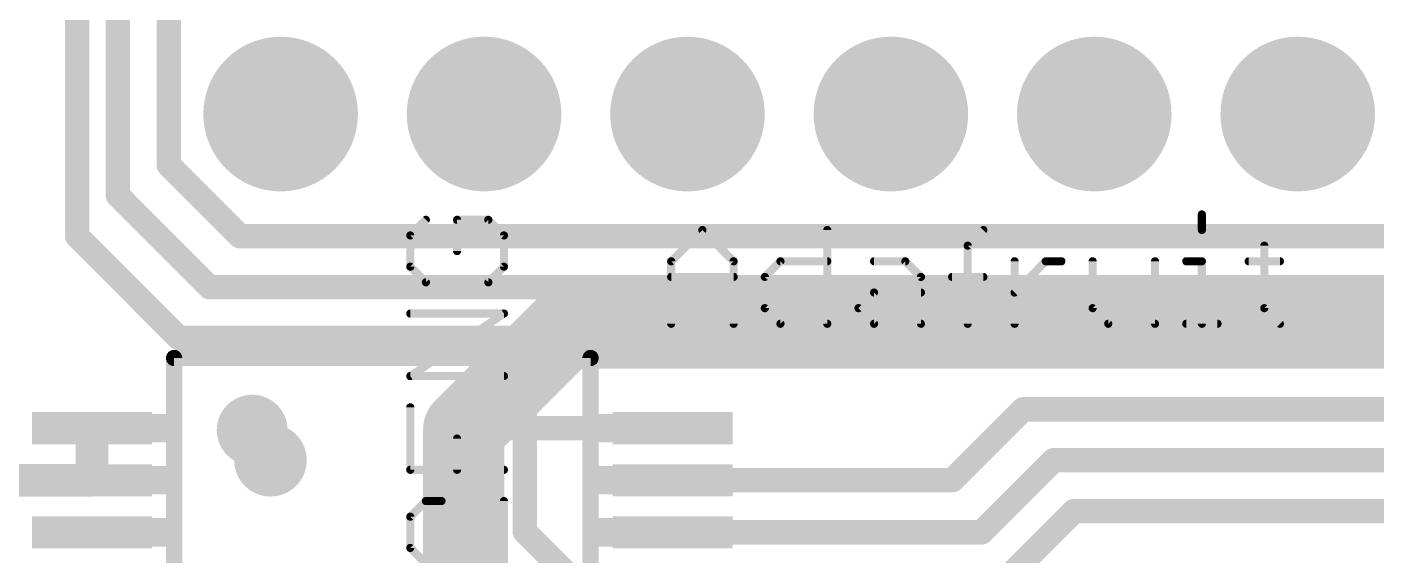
# Model space of a CAD drawing. Extents: x -1.6 to 71.4, y -0.2 to 53.9.
# Drawn here: x 9.53 to 26.38, y 24.97 to 31.57 of the extents above; entities that cross this region are included whole.
import ezdxf

# ---------------------------------------------------------------- set-up
doc = ezdxf.new("R2010")
doc.units = 0
for name, color, linetype in [('1', 12, 'CONTINUOUS'), ('16', 132, 'CONTINUOUS'), ('18', 110, 'CONTINUOUS'), ('21', 40, 'CONTINUOUS'), ('27', 253, 'CONTINUOUS'), ('51', 253, 'CONTINUOUS')]:
    doc.layers.add(name, color=color, linetype=linetype)

# ---------------------------------------------------------------- blocks, each defined once
blk = doc.blocks.new('RECT')
blk.add_solid([(-0.5, -0.5), (0.5, -0.5), (-0.5, 0.5), (0.5, 0.5)])
blk = doc.blocks.new('ROUNDV')
at = {"const_width": 0.5}
blk.add_lwpolyline([(0, -0.25, 1), (0, 0.25, 1), (0, -0.25)], format="xyb", dxfattribs=at)

msp = doc.modelspace()

# ---------------------------------------------------------------- linework, layer by layer
at = {"layer": '1'}
for points, const_width in [([(16.256, 27.813), (15.005, 26.562)], 1.016), ([(16.256, 27.813), (41.039, 27.813)], 1.016), ([(14.986, 20.066), (14.986, 26.543)], 1.016), ([(21.086, 25.912), (21.971, 26.797)], 0.3048), ([(21.971, 26.797), (31.8462, 26.797)], 0.3048), ([(10.345, 26.562), (10.414, 26.562)], 0.4064), ([(10.345, 25.912), (10.345, 26.562)], 0.4064), ([(14.986, 26.543), (15.005, 26.562)], 0.3048), ([(15.005, 26.562), (17.595, 26.562)], 0.3048), ([(21.452, 25.262), (22.352, 26.162)], 0.3048), ([(22.352, 26.162), (31.8612, 26.162)], 0.3048), ([(9.267, 25.912), (10.345, 25.912)], 0.4064), ([(10.414, 25.912), (10.345, 25.912)], 0.3048), ([(17.595, 25.912), (21.086, 25.912)], 0.3048), ([(21.844, 24.765), (22.606, 25.527)], 0.3048), ([(22.606, 25.527), (31.8762, 25.527)], 0.3048), ([(17.595, 25.262), (21.452, 25.262)], 0.3048)]:
    msp.add_lwpolyline(points, dxfattribs=dict(at, const_width=const_width))
for points, const_width in [([(16.256, 28.067, 1), (16.256, 27.559)], 0.508), ([(16.4356, 27.6334, 1), (16.0764, 27.9926)], 0.508), ([(15.24, 26.543, 1), (14.732, 26.543)], 0.508), ([(14.8254, 26.7416, 1), (15.1846, 26.3824)], 0.508), ([(21.971, 26.8732, 1), (21.971, 26.7208)], 0.1524), ([(22.0249, 26.7431, 1), (21.9171, 26.8509)], 0.1524), ([(10.345, 26.6636, 1), (10.345, 26.4604)], 0.2032), ([(10.4466, 26.562, 1), (10.2434, 26.562)], 0.2032), ([(10.414, 26.4604, 1), (10.414, 26.6636)], 0.2032), ([(14.9321, 26.5969, 1), (15.0399, 26.4891)], 0.1524), ([(15.005, 26.6382, 1), (15.005, 26.4858)], 0.1524), ([(15.0589, 26.5081, 1), (14.9511, 26.6159)], 0.1524), ([(17.595, 26.4858, 1), (17.595, 26.6382)], 0.1524), ([(22.352, 26.2382, 1), (22.352, 26.0858)], 0.1524), ([(22.4059, 26.1081, 1), (22.2981, 26.2159)], 0.1524), ([(10.345, 25.8104, 1), (10.345, 26.0136)], 0.2032), ([(10.2434, 25.912, 1), (10.4466, 25.912)], 0.2032), ([(10.345, 25.9882, 1), (10.345, 25.8358)], 0.1524), ([(10.414, 25.8358, 1), (10.414, 25.9882)], 0.1524), ([(17.595, 25.9882, 1), (17.595, 25.8358)], 0.1524), ([(21.0321, 25.9659, 1), (21.1399, 25.8581)], 0.1524), ([(21.086, 25.8358, 1), (21.086, 25.9882)], 0.1524), ([(22.606, 25.6032, 1), (22.606, 25.4508)], 0.1524), ([(22.6599, 25.4731, 1), (22.5521, 25.5809)], 0.1524), ([(17.595, 25.3382, 1), (17.595, 25.1858)], 0.1524), ([(21.3981, 25.3159, 1), (21.5059, 25.2081)], 0.1524), ([(21.452, 25.1858, 1), (21.452, 25.3382)], 0.1524)]:
    msp.add_lwpolyline(points, format="xyb", dxfattribs=dict(at, const_width=const_width))
at = {"layer": '16', "const_width": 0.3048}
for points in [[(10.16, 28.956), (10.16, 45.069)], [(10.668, 43.942), (10.668, 29.464)], [(11.303, 29.845), (11.303, 43.688)], [(12.192, 28.956), (11.303, 29.845)], [(10.668, 29.464), (11.811, 28.321)], [(11.43, 27.686), (10.16, 28.956)], [(30.099, 28.956), (12.192, 28.956)], [(11.811, 28.321), (29.845, 28.321)], [(15.748, 27.686), (11.43, 27.686)], [(15.748, 25.273), (15.748, 27.686)], [(17.018, 24.003), (15.748, 25.273)]]:
    msp.add_lwpolyline(points, dxfattribs=at)
at = {"layer": '16', "const_width": 0.1524}
for points in [[(11.3569, 29.8989, 1), (11.2491, 29.7911)], [(11.2268, 29.845, 1), (11.3792, 29.845)], [(10.7219, 29.5179, 1), (10.6141, 29.4101)], [(10.5918, 29.464, 1), (10.7442, 29.464)], [(10.2139, 29.0099, 1), (10.1061, 28.9021)], [(10.0838, 28.956, 1), (10.2362, 28.956)], [(12.192, 29.0322, 1), (12.192, 28.8798)], [(12.1381, 28.9021, 1), (12.2459, 29.0099)], [(11.811, 28.3972, 1), (11.811, 28.2448)], [(11.7571, 28.2671, 1), (11.8649, 28.3749)], [(11.43, 27.7622, 1), (11.43, 27.6098)], [(11.3761, 27.6321, 1), (11.4839, 27.7399)], [(15.8242, 27.686, 1), (15.6718, 27.686)], [(15.748, 27.6098, 1), (15.748, 27.7622)], [(15.8019, 25.3269, 1), (15.6941, 25.2191)], [(15.6718, 25.273, 1), (15.8242, 25.273)]]:
    msp.add_lwpolyline(points, format="xyb", dxfattribs=at)
at = {"layer": '21'}
for points, const_width in [([(24.2034, 29.2281), (24.2034, 29.0332)], 0.1016), ([(17.5768, 28.6434), (17.9666, 29.0332)], 0.1016), ([(17.9666, 29.0332), (18.3564, 28.6434)], 0.1016), ([(19.5258, 29.0332), (19.5258, 27.8638)], 0.1016), ([(21.2799, 28.8383), (21.4748, 29.0332)], 0.1016), ([(21.2799, 27.8638), (21.2799, 28.8383)], 0.1016), ([(24.983, 28.8383), (24.983, 28.0587)], 0.1016), ([(17.5768, 27.8638), (17.5768, 28.6434)], 0.1016), ([(18.3564, 28.6434), (18.3564, 27.8638)], 0.1016), ([(18.7462, 28.4485), (18.9411, 28.6434)], 0.1016), ([(18.9411, 28.6434), (19.5258, 28.6434)], 0.1016), ([(20.1105, 28.6434), (20.5003, 28.6434)], 0.1016), ([(20.5003, 28.6434), (20.6952, 28.4485)], 0.1016), ([(21.8646, 27.8638), (21.8646, 28.6434)], 0.1016), ([(21.8646, 28.2536), (22.2544, 28.6434)], 0.1016), ([(22.2544, 28.6434), (22.4493, 28.6434)], 0.1016), ([(22.8391, 28.6434), (22.8391, 28.0587)], 0.1016), ([(23.6187, 27.8638), (23.6187, 28.6434)], 0.1016), ([(24.0085, 28.6434), (24.2034, 28.6434)], 0.1016), ([(24.2034, 28.6434), (24.2034, 27.8638)], 0.1016), ([(24.7881, 28.6434), (25.1779, 28.6434)], 0.1016), ([(17.5768, 28.4485), (18.3564, 28.4485)], 0.1016), ([(18.7462, 28.0587), (18.7462, 28.4485)], 0.1016), ([(20.6952, 28.4485), (20.6952, 27.8638)], 0.1016), ([(21.085, 28.4485), (21.4748, 28.4485)], 0.1016), ([(19.9156, 28.0587), (20.1105, 28.2536)], 0.1016), ([(20.1105, 28.2536), (20.6952, 28.2536)], 0.1016), ([(18.9411, 27.8638), (18.7462, 28.0587)], 0.1016), ([(20.1105, 27.8638), (19.9156, 28.0587)], 0.1016), ([(22.8391, 28.0587), (23.034, 27.8638)], 0.1016), ([(24.983, 28.0587), (25.1779, 27.8638)], 0.1016), ([(19.5258, 27.8638), (18.9411, 27.8638)], 0.1016), ([(20.6952, 27.8638), (20.1105, 27.8638)], 0.1016), ([(23.034, 27.8638), (23.6187, 27.8638)], 0.1016), ([(24.0085, 27.8638), (24.3983, 27.8638)], 0.1016), ([(11.37, 27.437), (11.37, 18.537)], 0.2032), ([(16.57, 27.437), (11.37, 27.437)], 0.2032), ([(16.57, 18.537), (16.57, 27.437)], 0.2032)]:
    msp.add_lwpolyline(points, dxfattribs=dict(at, const_width=const_width))
for points, const_width in [([(24.2288, 29.2281, 1), (24.178, 29.2281)], 0.0508), ([(17.9846, 29.0512, 1), (17.9486, 29.0152)], 0.0508), ([(17.9846, 29.0152, 1), (17.9486, 29.0512)], 0.0508), ([(19.5512, 29.0332, 1), (19.5004, 29.0332)], 0.0508), ([(21.4927, 29.0152, 1), (21.4568, 29.0512)], 0.0508), ([(24.178, 29.0332, 1), (24.2288, 29.0332)], 0.0508), ([(21.2619, 28.8563, 1), (21.2978, 28.8203)], 0.0508), ([(21.3053, 28.8383, 1), (21.2545, 28.8383)], 0.0508), ([(25.0084, 28.8383, 1), (24.9576, 28.8383)], 0.0508), ([(17.5588, 28.6614, 1), (17.5948, 28.6254)], 0.0508), ([(17.6022, 28.6434, 1), (17.5514, 28.6434)], 0.0508), ([(18.3818, 28.6434, 1), (18.331, 28.6434)], 0.0508), ([(18.3384, 28.6254, 1), (18.3744, 28.6614)], 0.0508), ([(18.9411, 28.6688, 1), (18.9411, 28.618)], 0.0508), ([(18.9591, 28.6254, 1), (18.9231, 28.6614)], 0.0508), ([(19.5258, 28.618, 1), (19.5258, 28.6688)], 0.0508), ([(20.1105, 28.6688, 1), (20.1105, 28.618)], 0.0508), ([(20.5183, 28.6614, 1), (20.4823, 28.6254)], 0.0508), ([(20.5003, 28.618, 1), (20.5003, 28.6688)], 0.0508), ([(21.89, 28.6434, 1), (21.8392, 28.6434)], 0.0508), ([(22.2544, 28.6688, 1), (22.2544, 28.618)], 0.0508), ([(22.2723, 28.6254, 1), (22.2364, 28.6614)], 0.0508), ([(22.4493, 28.618, 1), (22.4493, 28.6688)], 0.0508), ([(22.8645, 28.6434, 1), (22.8137, 28.6434)], 0.0508), ([(23.6441, 28.6434, 1), (23.5933, 28.6434)], 0.0508), ([(24.0085, 28.6688, 1), (24.0085, 28.618)], 0.0508), ([(24.2288, 28.6434, 1), (24.178, 28.6434)], 0.0508), ([(24.2034, 28.618, 1), (24.2034, 28.6688)], 0.0508), ([(24.7881, 28.6688, 1), (24.7881, 28.618)], 0.0508), ([(25.1779, 28.618, 1), (25.1779, 28.6688)], 0.0508), ([(17.5768, 28.4739, 1), (17.5768, 28.4231)], 0.0508), ([(18.3564, 28.4231, 1), (18.3564, 28.4739)], 0.0508), ([(18.7282, 28.4665, 1), (18.7642, 28.4305)], 0.0508), ([(18.7716, 28.4485, 1), (18.7208, 28.4485)], 0.0508), ([(20.7206, 28.4485, 1), (20.6698, 28.4485)], 0.0508), ([(20.6772, 28.4305, 1), (20.7132, 28.4665)], 0.0508), ([(21.085, 28.4739, 1), (21.085, 28.4231)], 0.0508), ([(21.4748, 28.4231, 1), (21.4748, 28.4739)], 0.0508), ([(20.1105, 28.279, 1), (20.1105, 28.2282)], 0.0508), ([(20.1285, 28.2356, 1), (20.0925, 28.2716)], 0.0508), ([(20.6952, 28.2282, 1), (20.6952, 28.279)], 0.0508), ([(21.8466, 28.2716, 1), (21.8825, 28.2356)], 0.0508), ([(18.7642, 28.0767, 1), (18.7282, 28.0407)], 0.0508), ([(18.7208, 28.0587, 1), (18.7716, 28.0587)], 0.0508), ([(19.9336, 28.0767, 1), (19.8976, 28.0407)], 0.0508), ([(19.8976, 28.0767, 1), (19.9336, 28.0407)], 0.0508), ([(22.857, 28.0767, 1), (22.8211, 28.0407)], 0.0508), ([(22.8137, 28.0587, 1), (22.8645, 28.0587)], 0.0508), ([(25.0009, 28.0767, 1), (24.965, 28.0407)], 0.0508), ([(24.9576, 28.0587, 1), (25.0084, 28.0587)], 0.0508), ([(17.5514, 27.8638, 1), (17.6022, 27.8638)], 0.0508), ([(18.331, 27.8638, 1), (18.3818, 27.8638)], 0.0508), ([(18.9411, 27.8892, 1), (18.9411, 27.8384)], 0.0508), ([(18.9231, 27.8458, 1), (18.9591, 27.8818)], 0.0508), ([(19.5004, 27.8638, 1), (19.5512, 27.8638)], 0.0508), ([(19.5258, 27.8384, 1), (19.5258, 27.8892)], 0.0508), ([(20.1105, 27.8892, 1), (20.1105, 27.8384)], 0.0508), ([(20.0925, 27.8458, 1), (20.1285, 27.8818)], 0.0508), ([(20.6698, 27.8638, 1), (20.7206, 27.8638)], 0.0508), ([(20.6952, 27.8384, 1), (20.6952, 27.8892)], 0.0508), ([(21.2545, 27.8638, 1), (21.3053, 27.8638)], 0.0508), ([(21.8392, 27.8638, 1), (21.89, 27.8638)], 0.0508), ([(23.034, 27.8892, 1), (23.034, 27.8384)], 0.0508), ([(23.016, 27.8458, 1), (23.0519, 27.8818)], 0.0508), ([(23.5933, 27.8638, 1), (23.6441, 27.8638)], 0.0508), ([(23.6187, 27.8384, 1), (23.6187, 27.8892)], 0.0508), ([(24.0085, 27.8892, 1), (24.0085, 27.8384)], 0.0508), ([(24.178, 27.8638, 1), (24.2288, 27.8638)], 0.0508), ([(24.3983, 27.8384, 1), (24.3983, 27.8892)], 0.0508), ([(25.1599, 27.8458, 1), (25.1958, 27.8818)], 0.0508), ([(11.4208, 27.437, 1), (11.3192, 27.437)], 0.1016), ([(11.37, 27.4878, 1), (11.37, 27.3862)], 0.1016), ([(16.6208, 27.437, 1), (16.5192, 27.437)], 0.1016), ([(16.57, 27.3862, 1), (16.57, 27.4878)], 0.1016), ([(12.345, 26.3159, 1), (12.345, 26.7581, 1), (12.345, 26.3159)], 0.4422)]:
    msp.add_lwpolyline(points, format="xyb", dxfattribs=dict(at, const_width=const_width))
at = {"layer": '27', "const_width": 0.1016}
for points in [[(14.5137, 29.1607), (14.3188, 28.9658)], [(15.2933, 29.1607), (14.9035, 29.1607)], [(14.9035, 29.1607), (14.9035, 28.7709)], [(15.4882, 28.9658), (15.2933, 29.1607)], [(14.3188, 28.9658), (14.3188, 28.576)], [(15.4882, 28.576), (15.4882, 28.9658)], [(14.3188, 28.576), (14.5137, 28.3811)], [(15.2933, 28.3811), (15.4882, 28.576)], [(14.5137, 28.3811), (15.2933, 28.3811)], [(14.3188, 27.2117), (15.4882, 27.9913)], [(15.4882, 27.9913), (14.3188, 27.9913)], [(15.4882, 27.2117), (14.3188, 27.2117)], [(14.3188, 26.0423), (14.3188, 26.8219)], [(14.9035, 26.0423), (14.9035, 26.4321)], [(15.4882, 26.0423), (14.3188, 26.0423)], [(14.5137, 25.6525), (14.3188, 25.4576)], [(14.7086, 25.6525), (14.5137, 25.6525)], [(15.4882, 24.8729), (14.7086, 25.6525)], [(15.4882, 25.6525), (15.4882, 24.8729)], [(14.3188, 25.4576), (14.3188, 25.0678)], [(14.3188, 25.0678), (14.5137, 24.8729)]]:
    msp.add_lwpolyline(points, dxfattribs=at)
at = {"layer": '27', "const_width": 0.0508}
for points in [[(14.5317, 29.1427, 1), (14.4957, 29.1786)], [(14.9035, 29.1861, 1), (14.9035, 29.1353)], [(14.9289, 29.1607, 1), (14.8781, 29.1607)], [(15.3113, 29.1786, 1), (15.2753, 29.1427)], [(15.2933, 29.1353, 1), (15.2933, 29.1861)], [(14.3442, 28.9658, 1), (14.2934, 28.9658)], [(14.3008, 28.9837, 1), (14.3368, 28.9478)], [(15.5136, 28.9658, 1), (15.4628, 28.9658)], [(15.4702, 28.9478, 1), (15.5062, 28.9837)], [(14.8781, 28.7709, 1), (14.9289, 28.7709)], [(14.3368, 28.5939, 1), (14.3008, 28.558)], [(14.2934, 28.576, 1), (14.3442, 28.576)], [(15.4628, 28.576, 1), (15.5136, 28.576)], [(15.5062, 28.558, 1), (15.4702, 28.5939)], [(14.5137, 28.4065, 1), (14.5137, 28.3557)], [(14.4957, 28.3631, 1), (14.5317, 28.399)], [(15.2753, 28.399, 1), (15.3113, 28.3631)], [(15.2933, 28.3557, 1), (15.2933, 28.4065)], [(14.3188, 28.0167, 1), (14.3188, 27.9659)], [(15.5023, 27.9701, 1), (15.4741, 28.0124)], [(15.4882, 27.9659, 1), (15.4882, 28.0167)], [(14.3188, 27.2371, 1), (14.3188, 27.1863)], [(14.3047, 27.2328, 1), (14.3329, 27.1905)], [(15.4882, 27.1863, 1), (15.4882, 27.2371)], [(14.3442, 26.8219, 1), (14.2934, 26.8219)], [(14.9289, 26.4321, 1), (14.8781, 26.4321)], [(14.3188, 26.0677, 1), (14.3188, 26.0169)], [(14.2934, 26.0423, 1), (14.3442, 26.0423)], [(14.8781, 26.0423, 1), (14.9289, 26.0423)], [(15.4882, 26.0169, 1), (15.4882, 26.0677)], [(14.5137, 25.6779, 1), (14.5137, 25.6271)], [(14.5317, 25.6345, 1), (14.4957, 25.6704)], [(14.7266, 25.6704, 1), (14.6906, 25.6345)], [(14.7086, 25.6271, 1), (14.7086, 25.6779)], [(15.5136, 25.6525, 1), (15.4628, 25.6525)], [(14.3442, 25.4576, 1), (14.2934, 25.4576)], [(14.3008, 25.4755, 1), (14.3368, 25.4396)], [(14.3368, 25.0857, 1), (14.3008, 25.0498)], [(14.2934, 25.0678, 1), (14.3442, 25.0678)]]:
    msp.add_lwpolyline(points, format="xyb", dxfattribs=at)

# ---------------------------------------------------------------- block references
at = {"layer": '1', "xscale": 0.4, "yscale": 1.5, "rotation": 270}
for p in [(10.345, 26.562), (17.595, 26.562), (10.345, 25.912), (17.595, 25.912), (10.345, 25.262), (17.595, 25.262)]:
    msp.add_blockref('RECT', p, dxfattribs=at)
at = {"layer": '18'}
for p, xscale, yscale in [((12.7, 30.48), 1.9304, 1.9304), ((12.7, 30.48), 1.9304, 1.9304), ((15.24, 30.48), 1.9304, 1.9304), ((15.24, 30.48), 1.9304, 1.9304), ((17.78, 30.48), 1.9304, 1.9304), ((17.78, 30.48), 1.9304, 1.9304), ((20.32, 30.48), 1.9304, 1.9304), ((20.32, 30.48), 1.9304, 1.9304), ((22.86, 30.48), 1.9304, 1.9304), ((22.86, 30.48), 1.9304, 1.9304), ((25.4, 30.48), 1.9304, 1.9304), ((25.4, 30.48), 1.9304, 1.9304), ((12.573, 26.162), 0.9064, 0.9064), ((12.573, 26.162), 0.9064, 0.9064)]:
    msp.add_blockref('ROUNDV', p, dxfattribs=dict(at, xscale=xscale, yscale=yscale))
at = {"layer": '51', "xscale": 0.3556, "yscale": 1.2954, "rotation": 270}
for p in [(10.6807, 26.562), (17.2593, 26.562), (10.6807, 25.9121), (17.2593, 25.9121), (10.6807, 25.2621), (17.2593, 25.2621)]:
    msp.add_blockref('RECT', p, dxfattribs=at)

doc.saveas('drawing.dxf')
